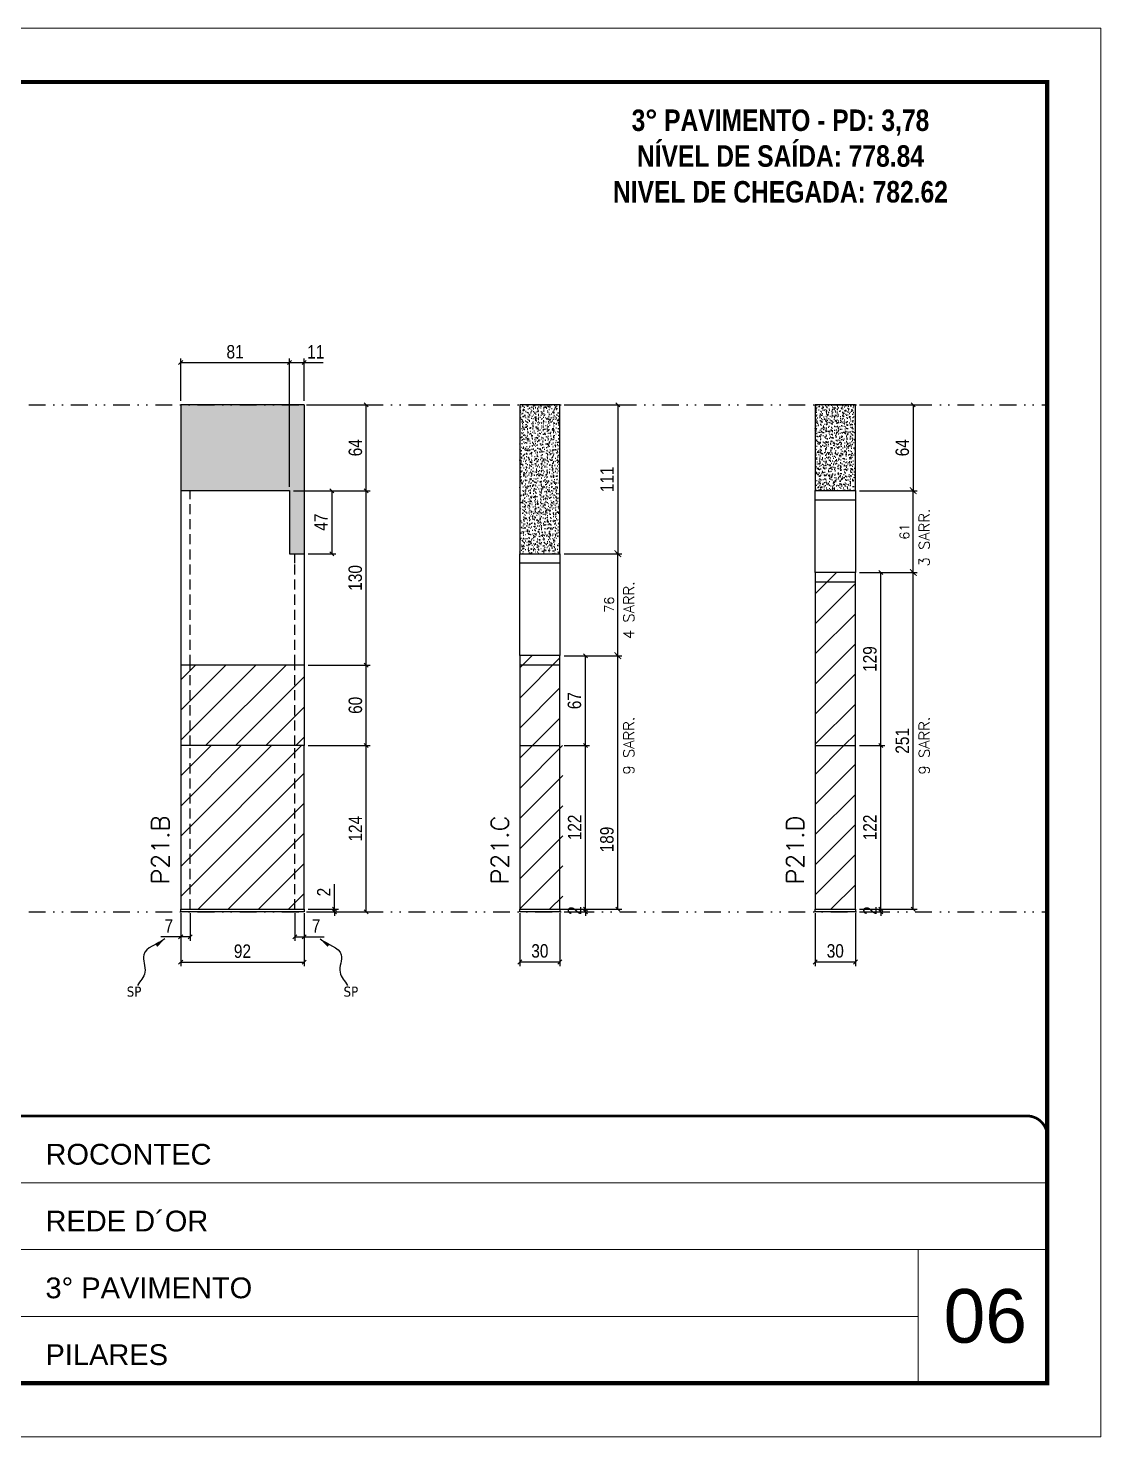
# Model space of a CAD drawing. Extents: x 2949 to 9203, y -16089 to 12527.
# Drawn here: x 5233 to 6033, y 10328 to 11378 of the extents above; entities that cross this region are included whole.
import ezdxf

# ---------------------------------------------------------------- set-up
doc = ezdxf.new("R2010")
doc.units = 0
for name, pattern in [('CONTINUO', [0]), ('DASHED', [0.75, 0.5, -0.25]), ('DIVIDE2', [0.625, 0.25, -0.125, 0, -0.125, 0, -0.125]), ('HIDDEN', [0.375, 0.25, -0.125])]:
    doc.linetypes.add(name, pattern=pattern)
for name, color, linetype, lineweight in [('CARIMBO', 255, 'Continuous', 9), ('Folhas', 255, 'Continuous', 9), ('Hachura', 251, 'Continuous', 9), ('SARRAFO DE PRESSAO', 251, 'DASHED', 9), ('Texto Seção', 7, 'Continuous', 15)]:
    doc.layers.add(name, color=color, linetype=linetype, lineweight=lineweight)
for name, color, linetype in [('COTA', 241, 'Continuous'), ('NOMENCLATURA', 7, 'Continuous'), ('Nível', 160, 'Continuous'), ('Painéis', 200, 'Continuous'), ('SARR_2.2x7', 40, 'Continuous'), ('Sarrafo de Pressão', 42, 'HIDDEN'), ('texto', 7, 'Continuous')]:
    doc.layers.add(name, color=color, linetype=linetype)
doc.styles.add('ARIAL', font='arial.ttf')
doc.styles.add('COTA TECNICA', font='techl___.ttf', dxfattribs={"height": 10})
doc.styles.add('COTA TECNICA-50', font='techl___.ttf', dxfattribs={"height": 10})
doc.styles.add('REGUA-120', font='ROMANS.shx', dxfattribs={"height": 15})
doc.styles.add('ROMANC', font='techb___.ttf', dxfattribs={"height": 2.5})
doc.styles.add('ROMANS', font='romans.shx')
doc.styles.get("Standard").update_dxf_attribs({"font": 'arial.ttf'})
doc.dimstyles.new('COTA PAINEL-50', dxfattribs={"dimtxt": 10, "dimasz": 3, "dimexe": 3, "dimexo": 3, "dimgap": 3, "dimtad": 1, "dimdec": 1, "dimzin": 12, "dimdsep": 46, "dimtxsty": 'COTA TECNICA-50', "dimblk1": 'OBLIQUE', "dimblk2": 'OBLIQUE', "dimsah": 1, "dimcen": 0.9, "dimclrd": 4, "dimclre": 4, "dimclrt": 240, "dimadec": 1, "dimazin": 3, "dimtfac": 1, "dimtdec": 1, "dimtmove": 0, "dimatfit": 3, "dimfxl": 1, "dimtolj": 1, "dimtzin": 12, "dimarcsym": 0})
doc.dimstyles.new('Cota Paínel', dxfattribs={"dimtxt": 7, "dimasz": 5, "dimexe": 3, "dimexo": 3, "dimgap": 3, "dimtad": 1, "dimdec": 1, "dimzin": 12, "dimdsep": 46, "dimtxsty": 'ROMANS', "dimblk": 'ARCHTICK', "dimcen": 0, "dimclrd": 4, "dimclre": 4, "dimclrt": 1, "dimadec": 1, "dimazin": 3, "dimtfac": 1, "dimtdec": 1, "dimtmove": 0, "dimatfit": 3, "dimldrblk": 'OBLIQUE', "dimfxl": 1, "dimtolj": 1, "dimtzin": 12, "dimarcsym": 0})
doc.dimstyles.new('PAINEL', dxfattribs={"dimtxt": 10, "dimasz": 3, "dimexe": 3, "dimexo": 3, "dimgap": 3, "dimtad": 1, "dimdec": 1, "dimzin": 12, "dimdsep": 46, "dimtxsty": 'COTA TECNICA', "dimblk1": 'OBLIQUE', "dimblk2": 'OBLIQUE', "dimsah": 1, "dimcen": 0.9, "dimclrd": 4, "dimclre": 4, "dimclrt": 240, "dimadec": 1, "dimazin": 3, "dimtfac": 1, "dimtdec": 1, "dimtmove": 0, "dimatfit": 3, "dimfxl": 1, "dimtolj": 1, "dimtzin": 12, "dimarcsym": 0})
doc.dimstyles.get("Standard").update_dxf_attribs({"dimtxt": 0.18, "dimasz": 0.18, "dimexe": 0.18, "dimexo": 0.0625, "dimgap": 0.09, "dimtad": 0, "dimtih": 1, "dimtoh": 1, "dimdec": 4, "dimzin": 0, "dimdsep": 46, "dimtxsty": 'Standard', "dimcen": 0.09, "dimadec": 0, "dimazin": 0, "dimtfac": 1, "dimtdec": 4, "dimtofl": 0, "dimtmove": 0, "dimatfit": 3, "dimfxl": 1, "dimtolj": 1, "dimtzin": 0, "dimarcsym": 0})
pattern_1 = [(45, (-126101.967, -22713.47), (-11.2253202, 11.2253202), [])]
pattern_2 = [(45, (-126071.967, -22713.47), (-11.2253202, 11.2253202), [])]

# ---------------------------------------------------------------- blocks, each defined once
blk = doc.blocks.new('9999999999')
at = {"color": 30, "linetype": 'CONTINUO'}
for p, q in [((98564.6, 34379.6), (99584, 34379.6)), ((98564.6, 34329.8), (99488, 34329.8)), ((99584, 34329.8), (99488, 34329.8)), ((99488, 34329.8), (99488, 34230.2)), ((98564.6, 34280), (99488, 34280))]:
    blk.add_line(p, q, dxfattribs=at)
at = {"color": 30, "linetype": 'CONTINUO', "const_width": 2}
blk.add_lwpolyline([(99584, 34230.2), (99584, 34414.4, 0.414214), (99569, 34429.4), (98229, 34429.4, 0.414214), (98214, 34414.4), (98214, 34245.2, 0.414214), (98229, 34230.2), (99584, 34230.2)], format="xyb", dxfattribs=at)
at = {"layer": 'Folhas'}
blk.add_lwpolyline([(98139, 34190.2), (99624, 34190.2), (99624, 35240.2), (98139, 35240.2)], close=True, dxfattribs=at)
at = {"layer": 'Folhas', "color": 30, "const_width": 3}
blk.add_lwpolyline([(98214, 34230.2), (99584, 34230.2), (99584, 35200.2), (98214, 35200.2)], close=True, dxfattribs=at)
at = {"color": 7, "linetype": 'Continuous', "ltscale": 5, "style": 'ARIAL'}
for s, height, p in [('ROCONTEC', 15.48, (98837.7, 34393.1)), ('REDE D´OR', 15.48, (98837.7, 34343.3)), ('3° PAVIMENTO', 15.483, (98837.7, 34293.5)), ('PILARES', 15.48, (98837.7, 34243.7))]:
    blk.add_text(s, height=height, dxfattribs=at).set_placement(p)
blk = doc.blocks.new('_Oblique')
at = {"color": 0, "linetype": 'ByBlock', "lineweight": -2}
blk.add_line((-0.5, -0.5), (0.5, 0.5), dxfattribs=at)
blk = doc.blocks.new('*D164')
at = {"layer": 'COTA', "color": 4, "lineweight": -2, "transparency": 16777216}
for p, q in [((5599.6, 10718.4), (5599.6, 10679.1)), ((5629.6, 10718.4), (5629.6, 10679.1)), ((5599.6, 10682.1), (5629.6, 10682.1))]:
    blk.add_line(p, q, dxfattribs=at)
at = {"layer": 'Defpoints', "color": 0, "transparency": 16777216}
for p in [(5599.6, 10721.4), (5629.6, 10721.4), (5629.6, 10682.1)]:
    blk.add_point(p, dxfattribs=at)
at = {"layer": 'COTA', "color": 4, "lineweight": -2, "transparency": 16777216, "xscale": 3, "yscale": 3, "zscale": 3, "rotation": 180}
blk.add_blockref('_Oblique', (5599.6, 10682.1), dxfattribs=at)
at = {"layer": 'COTA', "color": 4, "lineweight": -2, "transparency": 16777216, "xscale": 3, "yscale": 3, "zscale": 3}
blk.add_blockref('_Oblique', (5629.6, 10682.1), dxfattribs=at)
at = {"layer": 'COTA', "color": 240, "transparency": 16777216, "insert": (5614.6, 10690.3), "char_height": 10, "attachment_point": 5, "style": 'COTA TECNICA'}
blk.add_mtext('\\A1;30', dxfattribs=at)
blk = doc.blocks.new('*D165')
at = {"layer": 'COTA', "color": 4, "lineweight": -2, "transparency": 16777216}
for p, q in [((5632.6, 10721.4), (5651.5, 10721.4)), ((5648.5, 10721.4), (5648.5, 10724.4)), ((5648.5, 10719.4), (5648.5, 10721.4)), ((5632.6, 10719.4), (5651.5, 10719.4)), ((5648.5, 10719.4), (5648.5, 10716.4))]:
    blk.add_line(p, q, dxfattribs=at)
at = {"layer": 'Defpoints', "color": 0, "transparency": 16777216}
for p in [(5629.6, 10721.4), (5648.5, 10721.4), (5629.6, 10719.4)]:
    blk.add_point(p, dxfattribs=at)
at = {"layer": 'COTA', "color": 4, "lineweight": -2, "transparency": 16777216, "xscale": 3, "yscale": 3, "zscale": 3}
for p, rotation in [((5648.5, 10721.4), 270), ((5648.5, 10719.4), 90)]:
    blk.add_blockref('_Oblique', p, dxfattribs=dict(at, rotation=rotation))
at = {"layer": 'COTA', "color": 240, "transparency": 16777216, "insert": (5640.5, 10720.4), "char_height": 10, "attachment_point": 5, "rotation": 90, "style": 'COTA TECNICA-50'}
blk.add_mtext('\\A1;2', dxfattribs=at)
blk = doc.blocks.new('*D195')
at = {"layer": 'COTA', "color": 4, "linetype": 'ByBlock', "lineweight": -2, "transparency": 16777216}
for p, q in [((5632.6, 11097.4), (5675.7, 11097.4)), ((5672.7, 11097.4), (5672.7, 10986.4)), ((5632.6, 10986.4), (5675.7, 10986.4))]:
    blk.add_line(p, q, dxfattribs=at)
at = {"layer": 'Defpoints', "color": 0, "linetype": 'ByBlock', "transparency": 16777216}
for p in [(5629.6, 11097.4), (5629.6, 10986.4), (5672.7, 10986.4)]:
    blk.add_point(p, dxfattribs=at)
at = {"layer": 'COTA', "color": 4, "linetype": 'ByBlock', "lineweight": -2, "transparency": 16777216, "xscale": 3, "yscale": 3, "zscale": 3}
for p, rotation in [((5672.7, 11097.4), 90), ((5672.7, 10986.4), 270)]:
    blk.add_blockref('_Oblique', p, dxfattribs=dict(at, rotation=rotation))
at = {"layer": 'COTA', "color": 240, "linetype": 'ByBlock', "transparency": 16777216, "insert": (5664.6, 11041.9), "char_height": 10, "attachment_point": 5, "rotation": 90, "style": 'COTA TECNICA'}
blk.add_mtext('\\A1;111', dxfattribs=at)
blk = doc.blocks.new('*D196')
at = {"layer": 'COTA', "color": 4, "linetype": 'ByBlock', "lineweight": -2, "transparency": 16777216}
for p, q in [((5632.6, 10910.4), (5675.7, 10910.4)), ((5672.7, 10721.4), (5672.7, 10910.4)), ((5632.6, 10721.4), (5675.7, 10721.4))]:
    blk.add_line(p, q, dxfattribs=at)
at = {"layer": 'Defpoints', "color": 0, "linetype": 'ByBlock', "transparency": 16777216}
for p in [(5629.6, 10910.4), (5672.7, 10910.4), (5629.6, 10721.4)]:
    blk.add_point(p, dxfattribs=at)
at = {"layer": 'COTA', "color": 4, "linetype": 'ByBlock', "lineweight": -2, "transparency": 16777216, "xscale": 3, "yscale": 3, "zscale": 3}
for p, rotation in [((5672.7, 10910.4), 90), ((5672.7, 10721.4), 270)]:
    blk.add_blockref('_Oblique', p, dxfattribs=dict(at, rotation=rotation))
at = {"layer": 'COTA', "color": 240, "linetype": 'ByBlock', "transparency": 16777216, "insert": (5664.6, 10773.4), "char_height": 10, "attachment_point": 5, "rotation": 90, "style": 'COTA TECNICA'}
blk.add_mtext('\\A1;189', dxfattribs=at)
blk = doc.blocks.new('*D173')
at = {"layer": 'COTA', "color": 4, "lineweight": -2, "transparency": 16777216}
for p, q in [((5819.7, 10718.4), (5819.7, 10679.1)), ((5849.7, 10718.4), (5849.7, 10679.1)), ((5819.7, 10682.1), (5849.7, 10682.1))]:
    blk.add_line(p, q, dxfattribs=at)
at = {"layer": 'Defpoints', "color": 0, "transparency": 16777216}
for p in [(5819.7, 10721.4), (5849.7, 10721.4), (5849.7, 10682.1)]:
    blk.add_point(p, dxfattribs=at)
at = {"layer": 'COTA', "color": 4, "lineweight": -2, "transparency": 16777216, "xscale": 3, "yscale": 3, "zscale": 3, "rotation": 180}
blk.add_blockref('_Oblique', (5819.7, 10682.1), dxfattribs=at)
at = {"layer": 'COTA', "color": 4, "lineweight": -2, "transparency": 16777216, "xscale": 3, "yscale": 3, "zscale": 3}
blk.add_blockref('_Oblique', (5849.7, 10682.1), dxfattribs=at)
at = {"layer": 'COTA', "color": 240, "transparency": 16777216, "insert": (5834.7, 10690.3), "char_height": 10, "attachment_point": 5, "style": 'COTA TECNICA'}
blk.add_mtext('\\A1;30', dxfattribs=at)
blk = doc.blocks.new('*D174')
at = {"layer": 'COTA', "color": 4, "lineweight": -2, "transparency": 16777216}
for p, q in [((5852.7, 10721.4), (5871.6, 10721.4)), ((5868.6, 10721.4), (5868.6, 10724.4)), ((5868.6, 10719.4), (5868.6, 10721.4)), ((5852.7, 10719.4), (5871.6, 10719.4)), ((5868.6, 10719.4), (5868.6, 10716.4))]:
    blk.add_line(p, q, dxfattribs=at)
at = {"layer": 'Defpoints', "color": 0, "transparency": 16777216}
for p in [(5849.7, 10721.4), (5868.6, 10721.4), (5849.7, 10719.4)]:
    blk.add_point(p, dxfattribs=at)
at = {"layer": 'COTA', "color": 4, "lineweight": -2, "transparency": 16777216, "xscale": 3, "yscale": 3, "zscale": 3}
for p, rotation in [((5868.6, 10721.4), 270), ((5868.6, 10719.4), 90)]:
    blk.add_blockref('_Oblique', p, dxfattribs=dict(at, rotation=rotation))
at = {"layer": 'COTA', "color": 240, "transparency": 16777216, "insert": (5860.6, 10720.4), "char_height": 10, "attachment_point": 5, "rotation": 90, "style": 'COTA TECNICA-50'}
blk.add_mtext('\\A1;2', dxfattribs=at)
blk = doc.blocks.new('*D198')
at = {"layer": 'COTA', "color": 4, "linetype": 'ByBlock', "lineweight": -2, "transparency": 16777216}
for p, q in [((5852.7, 11097.4), (5895.8, 11097.4)), ((5892.8, 11097.4), (5892.8, 11033.4)), ((5852.7, 11033.4), (5895.8, 11033.4))]:
    blk.add_line(p, q, dxfattribs=at)
at = {"layer": 'Defpoints', "color": 0, "linetype": 'ByBlock', "transparency": 16777216}
for p in [(5849.7, 11097.4), (5849.7, 11033.4), (5892.8, 11033.4)]:
    blk.add_point(p, dxfattribs=at)
at = {"layer": 'COTA', "color": 4, "linetype": 'ByBlock', "lineweight": -2, "transparency": 16777216, "xscale": 3, "yscale": 3, "zscale": 3}
for p, rotation in [((5892.8, 11097.4), 90), ((5892.8, 11033.4), 270)]:
    blk.add_blockref('_Oblique', p, dxfattribs=dict(at, rotation=rotation))
at = {"layer": 'COTA', "color": 240, "linetype": 'ByBlock', "transparency": 16777216, "insert": (5884.7, 11065.4), "char_height": 10, "attachment_point": 5, "rotation": 90, "style": 'COTA TECNICA'}
blk.add_mtext('\\A1;64', dxfattribs=at)
blk = doc.blocks.new('*D199')
at = {"layer": 'COTA', "color": 4, "linetype": 'ByBlock', "lineweight": -2, "transparency": 16777216}
for p, q in [((5852.7, 10972.4), (5895.8, 10972.4)), ((5892.8, 10721.4), (5892.8, 10972.4)), ((5852.7, 10721.4), (5895.8, 10721.4))]:
    blk.add_line(p, q, dxfattribs=at)
at = {"layer": 'Defpoints', "color": 0, "linetype": 'ByBlock', "transparency": 16777216}
for p in [(5849.7, 10972.4), (5892.8, 10972.4), (5849.7, 10721.4)]:
    blk.add_point(p, dxfattribs=at)
at = {"layer": 'COTA', "color": 4, "linetype": 'ByBlock', "lineweight": -2, "transparency": 16777216, "xscale": 3, "yscale": 3, "zscale": 3}
for p, rotation in [((5892.8, 10972.4), 90), ((5892.8, 10721.4), 270)]:
    blk.add_blockref('_Oblique', p, dxfattribs=dict(at, rotation=rotation))
at = {"layer": 'COTA', "color": 240, "linetype": 'ByBlock', "transparency": 16777216, "insert": (5884.7, 10846.9), "char_height": 10, "attachment_point": 5, "rotation": 90, "style": 'COTA TECNICA'}
blk.add_mtext('\\A1;251', dxfattribs=at)
blk = doc.blocks.new('*D175')
at = {"layer": 'COTA', "color": 4, "lineweight": -2, "transparency": 16777216}
for p, q in [((5347, 10718.4), (5347, 10679)), ((5439, 10718.4), (5439, 10679)), ((5347, 10682), (5439, 10682))]:
    blk.add_line(p, q, dxfattribs=at)
at = {"layer": 'Defpoints', "color": 0, "transparency": 16777216}
for p in [(5347, 10721.4), (5439, 10721.4), (5439, 10682)]:
    blk.add_point(p, dxfattribs=at)
at = {"layer": 'COTA', "color": 4, "lineweight": -2, "transparency": 16777216, "xscale": 3, "yscale": 3, "zscale": 3, "rotation": 180}
blk.add_blockref('_Oblique', (5347, 10682), dxfattribs=at)
at = {"layer": 'COTA', "color": 4, "lineweight": -2, "transparency": 16777216, "xscale": 3, "yscale": 3, "zscale": 3}
blk.add_blockref('_Oblique', (5439, 10682), dxfattribs=at)
at = {"layer": 'COTA', "color": 240, "transparency": 16777216, "insert": (5393, 10690.1), "char_height": 10, "attachment_point": 5, "style": 'COTA TECNICA'}
blk.add_mtext('\\A1;92', dxfattribs=at)
blk = doc.blocks.new('*D176')
at = {"layer": 'COTA', "color": 4, "lineweight": -2, "transparency": 16777216}
for p, q in [((5442, 11097.4), (5488.3, 11097.4)), ((5485.3, 11033.4), (5485.3, 11097.4)), ((5431, 11033.4), (5488.3, 11033.4))]:
    blk.add_line(p, q, dxfattribs=at)
at = {"layer": 'Defpoints', "color": 0, "transparency": 16777216}
for p in [(5439, 11097.4), (5485.3, 11097.4), (5428, 11033.4)]:
    blk.add_point(p, dxfattribs=at)
at = {"layer": 'COTA', "color": 4, "lineweight": -2, "transparency": 16777216, "xscale": 3, "yscale": 3, "zscale": 3}
for p, rotation in [((5485.3, 11097.4), 90), ((5485.3, 11033.4), 270)]:
    blk.add_blockref('_Oblique', p, dxfattribs=dict(at, rotation=rotation))
at = {"layer": 'COTA', "color": 240, "transparency": 16777216, "insert": (5477.2, 11065.4), "char_height": 10, "attachment_point": 5, "rotation": 90, "style": 'COTA TECNICA'}
blk.add_mtext('\\A1;64', dxfattribs=at)
blk = doc.blocks.new('*D177')
at = {"layer": 'COTA', "color": 4, "lineweight": -2, "transparency": 16777216}
for p, q in [((5347, 10716.4), (5347, 10697.9)), ((5354, 10718.4), (5354, 10697.9)), ((5347, 10700.9), (5332.3, 10700.9)), ((5354, 10700.9), (5347, 10700.9))]:
    blk.add_line(p, q, dxfattribs=at)
at = {"layer": 'Defpoints', "color": 0, "transparency": 16777216}
for p in [(5354, 10721.4), (5347, 10719.4), (5347, 10700.9)]:
    blk.add_point(p, dxfattribs=at)
at = {"layer": 'COTA', "color": 4, "lineweight": -2, "transparency": 16777216, "xscale": 3, "yscale": 3, "zscale": 3, "rotation": 180}
blk.add_blockref('_Oblique', (5347, 10700.9), dxfattribs=at)
at = {"layer": 'COTA', "color": 4, "lineweight": -2, "transparency": 16777216, "xscale": 3, "yscale": 3, "zscale": 3}
blk.add_blockref('_Oblique', (5354, 10700.9), dxfattribs=at)
at = {"layer": 'COTA', "color": 240, "transparency": 16777216, "insert": (5338.2, 10709), "char_height": 10, "attachment_point": 5, "style": 'COTA TECNICA-50'}
blk.add_mtext('\\A1;7', dxfattribs=at)
blk = doc.blocks.new('*D178')
at = {"layer": 'COTA', "color": 4, "lineweight": -2, "transparency": 16777216}
for p, q in [((5432, 10718.4), (5432, 10697.9)), ((5439, 10716.4), (5439, 10697.9)), ((5432, 10700.9), (5439, 10700.9)), ((5439, 10700.9), (5453.8, 10700.9))]:
    blk.add_line(p, q, dxfattribs=at)
at = {"layer": 'Defpoints', "color": 0, "transparency": 16777216}
for p in [(5432, 10721.4), (5439, 10719.4), (5439, 10700.9)]:
    blk.add_point(p, dxfattribs=at)
at = {"layer": 'COTA', "color": 4, "lineweight": -2, "transparency": 16777216, "xscale": 3, "yscale": 3, "zscale": 3, "rotation": 180}
blk.add_blockref('_Oblique', (5432, 10700.9), dxfattribs=at)
at = {"layer": 'COTA', "color": 4, "lineweight": -2, "transparency": 16777216, "xscale": 3, "yscale": 3, "zscale": 3}
blk.add_blockref('_Oblique', (5439, 10700.9), dxfattribs=at)
at = {"layer": 'COTA', "color": 240, "transparency": 16777216, "insert": (5447.9, 10709), "char_height": 10, "attachment_point": 5, "style": 'COTA TECNICA-50'}
blk.add_mtext('\\A1;7', dxfattribs=at)
blk = doc.blocks.new('*D179')
at = {"layer": 'COTA', "color": 4, "lineweight": -2, "transparency": 16777216}
for p, q in [((5442, 10843.4), (5488.3, 10843.4)), ((5485.3, 10719.4), (5485.3, 10843.4)), ((5442, 10719.4), (5488.3, 10719.4))]:
    blk.add_line(p, q, dxfattribs=at)
at = {"layer": 'Defpoints', "color": 0, "transparency": 16777216}
for p in [(5439, 10843.4), (5485.3, 10843.4), (5439, 10719.4)]:
    blk.add_point(p, dxfattribs=at)
at = {"layer": 'COTA', "color": 4, "lineweight": -2, "transparency": 16777216, "xscale": 3, "yscale": 3, "zscale": 3}
for p, rotation in [((5485.3, 10843.4), 90), ((5485.3, 10719.4), 270)]:
    blk.add_blockref('_Oblique', p, dxfattribs=dict(at, rotation=rotation))
at = {"layer": 'COTA', "color": 240, "transparency": 16777216, "insert": (5477.2, 10781.4), "char_height": 10, "attachment_point": 5, "rotation": 90, "style": 'COTA TECNICA-50'}
blk.add_mtext('\\A1;124', dxfattribs=at)
blk = doc.blocks.new('*D180')
at = {"layer": 'COTA', "color": 4, "lineweight": -2, "transparency": 16777216}
for p, q in [((5461.6, 10721.4), (5461.6, 10740.2)), ((5442, 10721.4), (5464.6, 10721.4)), ((5461.6, 10719.4), (5461.6, 10721.4)), ((5442, 10719.4), (5464.6, 10719.4)), ((5461.6, 10719.4), (5461.6, 10716.4))]:
    blk.add_line(p, q, dxfattribs=at)
at = {"layer": 'Defpoints', "color": 0, "transparency": 16777216}
for p in [(5439, 10721.4), (5439, 10719.4), (5461.6, 10719.4)]:
    blk.add_point(p, dxfattribs=at)
at = {"layer": 'COTA', "color": 4, "lineweight": -2, "transparency": 16777216, "xscale": 3, "yscale": 3, "zscale": 3}
for p, rotation in [((5461.6, 10721.4), 270), ((5461.6, 10719.4), 90)]:
    blk.add_blockref('_Oblique', p, dxfattribs=dict(at, rotation=rotation))
at = {"layer": 'COTA', "color": 240, "transparency": 16777216, "insert": (5453.6, 10734.2), "char_height": 10, "attachment_point": 5, "rotation": 90, "style": 'COTA TECNICA-50'}
blk.add_mtext('\\A1;2', dxfattribs=at)
blk = doc.blocks.new('*D200')
at = {"layer": 'COTA', "color": 4, "linetype": 'ByBlock', "lineweight": -2, "transparency": 16777216}
for p, q in [((5442, 10903.4), (5488.3, 10903.4)), ((5485.3, 10843.4), (5485.3, 10903.4)), ((5442, 10843.4), (5488.3, 10843.4))]:
    blk.add_line(p, q, dxfattribs=at)
at = {"layer": 'Defpoints', "color": 0, "linetype": 'ByBlock', "transparency": 16777216}
for p in [(5439, 10903.4), (5485.3, 10903.4), (5439, 10843.4)]:
    blk.add_point(p, dxfattribs=at)
at = {"layer": 'COTA', "color": 4, "linetype": 'ByBlock', "lineweight": -2, "transparency": 16777216, "xscale": 3, "yscale": 3, "zscale": 3}
for p, rotation in [((5485.3, 10903.4), 90), ((5485.3, 10843.4), 270)]:
    blk.add_blockref('_Oblique', p, dxfattribs=dict(at, rotation=rotation))
at = {"layer": 'COTA', "color": 240, "linetype": 'ByBlock', "transparency": 16777216, "insert": (5477.2, 10873.4), "char_height": 10, "attachment_point": 5, "rotation": 90, "style": 'COTA TECNICA'}
blk.add_mtext('\\A1;60', dxfattribs=at)
blk = doc.blocks.new('*D190')
at = {"layer": 'COTA', "color": 4, "linetype": 'ByBlock', "lineweight": -2, "transparency": 16777216}
for p, q in [((5632.6, 10843.4), (5651.5, 10843.4)), ((5648.5, 10721.4), (5648.5, 10843.4)), ((5602.6, 10721.4), (5651.5, 10721.4))]:
    blk.add_line(p, q, dxfattribs=at)
at = {"layer": 'Defpoints', "color": 0, "linetype": 'ByBlock', "transparency": 16777216}
for p in [(5629.6, 10843.4), (5648.5, 10843.4), (5599.6, 10721.4)]:
    blk.add_point(p, dxfattribs=at)
at = {"layer": 'COTA', "color": 4, "linetype": 'ByBlock', "lineweight": -2, "transparency": 16777216, "xscale": 3, "yscale": 3, "zscale": 3}
for p, rotation in [((5648.5, 10843.4), 90), ((5648.5, 10721.4), 270)]:
    blk.add_blockref('_Oblique', p, dxfattribs=dict(at, rotation=rotation))
at = {"layer": 'COTA', "color": 240, "linetype": 'ByBlock', "transparency": 16777216, "insert": (5640.5, 10782.4), "char_height": 10, "attachment_point": 5, "rotation": 90, "style": 'COTA TECNICA'}
blk.add_mtext('\\A1;122', dxfattribs=at)
blk = doc.blocks.new('*D191')
at = {"layer": 'COTA', "color": 4, "linetype": 'ByBlock', "lineweight": -2, "transparency": 16777216}
for p, q in [((5632.6, 10910.4), (5651.5, 10910.4)), ((5648.5, 10843.4), (5648.5, 10910.4)), ((5632.6, 10843.4), (5651.5, 10843.4))]:
    blk.add_line(p, q, dxfattribs=at)
at = {"layer": 'Defpoints', "color": 0, "linetype": 'ByBlock', "transparency": 16777216}
for p in [(5629.6, 10910.4), (5648.5, 10910.4), (5629.6, 10843.4)]:
    blk.add_point(p, dxfattribs=at)
at = {"layer": 'COTA', "color": 4, "linetype": 'ByBlock', "lineweight": -2, "transparency": 16777216, "xscale": 3, "yscale": 3, "zscale": 3}
for p, rotation in [((5648.5, 10910.4), 90), ((5648.5, 10843.4), 270)]:
    blk.add_blockref('_Oblique', p, dxfattribs=dict(at, rotation=rotation))
at = {"layer": 'COTA', "color": 240, "linetype": 'ByBlock', "transparency": 16777216, "insert": (5640.4, 10876.9), "char_height": 10, "attachment_point": 5, "rotation": 90, "style": 'COTA TECNICA'}
blk.add_mtext('\\A1;67', dxfattribs=at)
blk = doc.blocks.new('*D192')
at = {"layer": 'COTA', "color": 4, "linetype": 'ByBlock', "lineweight": -2, "transparency": 16777216}
for p, q in [((5852.7, 10843.4), (5871.6, 10843.4)), ((5868.6, 10721.4), (5868.6, 10843.4)), ((5852.7, 10721.4), (5871.6, 10721.4))]:
    blk.add_line(p, q, dxfattribs=at)
at = {"layer": 'Defpoints', "color": 0, "linetype": 'ByBlock', "transparency": 16777216}
for p in [(5849.7, 10843.4), (5868.6, 10843.4), (5849.7, 10721.4)]:
    blk.add_point(p, dxfattribs=at)
at = {"layer": 'COTA', "color": 4, "linetype": 'ByBlock', "lineweight": -2, "transparency": 16777216, "xscale": 3, "yscale": 3, "zscale": 3}
for p, rotation in [((5868.6, 10843.4), 90), ((5868.6, 10721.4), 270)]:
    blk.add_blockref('_Oblique', p, dxfattribs=dict(at, rotation=rotation))
at = {"layer": 'COTA', "color": 240, "linetype": 'ByBlock', "transparency": 16777216, "insert": (5860.5, 10782.4), "char_height": 10, "attachment_point": 5, "rotation": 90, "style": 'COTA TECNICA'}
blk.add_mtext('\\A1;122', dxfattribs=at)
blk = doc.blocks.new('*D193')
at = {"layer": 'COTA', "color": 4, "linetype": 'ByBlock', "lineweight": -2, "transparency": 16777216}
for p, q in [((5852.7, 10972.4), (5871.6, 10972.4)), ((5868.6, 10843.4), (5868.6, 10972.4)), ((5852.7, 10843.4), (5871.6, 10843.4))]:
    blk.add_line(p, q, dxfattribs=at)
at = {"layer": 'Defpoints', "color": 0, "linetype": 'ByBlock', "transparency": 16777216}
for p in [(5849.7, 10972.4), (5868.6, 10972.4), (5849.7, 10843.4)]:
    blk.add_point(p, dxfattribs=at)
at = {"layer": 'COTA', "color": 4, "linetype": 'ByBlock', "lineweight": -2, "transparency": 16777216, "xscale": 3, "yscale": 3, "zscale": 3}
for p, rotation in [((5868.6, 10972.4), 90), ((5868.6, 10843.4), 270)]:
    blk.add_blockref('_Oblique', p, dxfattribs=dict(at, rotation=rotation))
at = {"layer": 'COTA', "color": 240, "linetype": 'ByBlock', "transparency": 16777216, "insert": (5860.5, 10907.9), "char_height": 10, "attachment_point": 5, "rotation": 90, "style": 'COTA TECNICA'}
blk.add_mtext('\\A1;129', dxfattribs=at)
blk = doc.blocks.new('_ArchTick')
at = {"color": 0, "linetype": 'ByBlock', "const_width": 0.15}
blk.add_lwpolyline([(-0.5, -0.5), (0.5, 0.5)], dxfattribs=at)
blk = doc.blocks.new('*D189')
at = {"layer": 'COTA', "color": 4, "lineweight": -2, "transparency": 16777216}
for p, q in [((5852.7, 11033.4), (5895.8, 11033.4)), ((5892.8, 10972.4), (5892.8, 11033.4)), ((5852.7, 10972.4), (5895.8, 10972.4))]:
    blk.add_line(p, q, dxfattribs=at)
at = {"layer": 'Defpoints', "color": 0, "transparency": 16777216}
for p in [(5849.7, 11033.4), (5892.8, 11033.4), (5849.7, 10972.4)]:
    blk.add_point(p, dxfattribs=at)
at = {"layer": 'COTA', "color": 4, "lineweight": -2, "transparency": 16777216, "xscale": 5, "yscale": 5, "zscale": 5}
for p, rotation in [((5892.8, 11033.4), 90), ((5892.8, 10972.4), 270)]:
    blk.add_blockref('_ArchTick', p, dxfattribs=dict(at, rotation=rotation))
at = {"layer": 'COTA', "color": 1, "transparency": 16777216, "insert": (5886.3, 11002.9), "char_height": 7, "attachment_point": 5, "rotation": 90, "style": 'ROMANS'}
blk.add_mtext('\\A1;61', dxfattribs=at)
blk = doc.blocks.new('*D2454')
at = {"layer": 'COTA', "color": 4, "lineweight": -2, "transparency": 16777216}
for p, q in [((5431, 11033.4), (5462.7, 11033.4)), ((5459.7, 11033.4), (5459.7, 10986.4)), ((5442, 10986.4), (5462.7, 10986.4))]:
    blk.add_line(p, q, dxfattribs=at)
at = {"layer": 'Defpoints', "color": 0, "transparency": 16777216}
for p in [(5428, 11033.4), (5439, 10986.4), (5459.7, 10986.4)]:
    blk.add_point(p, dxfattribs=at)
at = {"layer": 'COTA', "color": 4, "lineweight": -2, "transparency": 16777216, "xscale": 3, "yscale": 3, "zscale": 3}
for p, rotation in [((5459.7, 11033.4), 90), ((5459.7, 10986.4), 270)]:
    blk.add_blockref('_Oblique', p, dxfattribs=dict(at, rotation=rotation))
at = {"layer": 'COTA', "color": 240, "transparency": 16777216, "insert": (5451.6, 11009.9), "char_height": 10, "attachment_point": 5, "rotation": 90, "style": 'COTA TECNICA-50'}
blk.add_mtext('\\A1;47', dxfattribs=at)
blk = doc.blocks.new('*D2455')
at = {"layer": 'COTA', "color": 4, "lineweight": -2, "transparency": 16777216}
for p, q in [((5428, 11036.4), (5428, 11131.9)), ((5439, 11100.4), (5439, 11131.9)), ((5428, 11128.9), (5439, 11128.9)), ((5439, 11128.9), (5453.1, 11128.9))]:
    blk.add_line(p, q, dxfattribs=at)
at = {"layer": 'Defpoints', "color": 0, "transparency": 16777216}
for p in [(5439, 11128.9), (5439, 11097.4), (5428, 11033.4)]:
    blk.add_point(p, dxfattribs=at)
at = {"layer": 'COTA', "color": 4, "lineweight": -2, "transparency": 16777216, "xscale": 3, "yscale": 3, "zscale": 3, "rotation": 180}
blk.add_blockref('_Oblique', (5428, 11128.9), dxfattribs=at)
at = {"layer": 'COTA', "color": 4, "lineweight": -2, "transparency": 16777216, "xscale": 3, "yscale": 3, "zscale": 3}
blk.add_blockref('_Oblique', (5439, 11128.9), dxfattribs=at)
at = {"layer": 'COTA', "color": 240, "transparency": 16777216, "insert": (5447.6, 11136.9), "char_height": 10, "attachment_point": 5, "style": 'COTA TECNICA-50'}
blk.add_mtext('\\A1;11', dxfattribs=at)
blk = doc.blocks.new('*D2502')
at = {"layer": 'COTA', "color": 4, "lineweight": -2, "transparency": 16777216}
for p, q in [((5347, 11100.4), (5347, 11131.9)), ((5428, 11036.4), (5428, 11131.9)), ((5347, 11128.9), (5428, 11128.9))]:
    blk.add_line(p, q, dxfattribs=at)
at = {"layer": 'Defpoints', "color": 0, "transparency": 16777216}
for p in [(5428, 11128.9), (5347, 11097.4), (5428, 11033.4)]:
    blk.add_point(p, dxfattribs=at)
at = {"layer": 'COTA', "color": 4, "lineweight": -2, "transparency": 16777216, "xscale": 3, "yscale": 3, "zscale": 3, "rotation": 180}
blk.add_blockref('_Oblique', (5347, 11128.9), dxfattribs=at)
at = {"layer": 'COTA', "color": 4, "lineweight": -2, "transparency": 16777216, "xscale": 3, "yscale": 3, "zscale": 3}
blk.add_blockref('_Oblique', (5428, 11128.9), dxfattribs=at)
at = {"layer": 'COTA', "color": 240, "transparency": 16777216, "insert": (5387.5, 11136.9), "char_height": 10, "attachment_point": 5, "style": 'COTA TECNICA-50'}
blk.add_mtext('\\A1;81', dxfattribs=at)
blk = doc.blocks.new('*D2569')
at = {"layer": 'COTA', "color": 4, "lineweight": -2, "transparency": 16777216}
for p, q in [((5632.6, 10986.4), (5675.7, 10986.4)), ((5672.7, 10910.4), (5672.7, 10986.4)), ((5632.6, 10910.4), (5675.7, 10910.4))]:
    blk.add_line(p, q, dxfattribs=at)
at = {"layer": 'Defpoints', "color": 0, "transparency": 16777216}
for p in [(5629.6, 10986.4), (5672.7, 10986.4), (5629.6, 10910.4)]:
    blk.add_point(p, dxfattribs=at)
at = {"layer": 'COTA', "color": 4, "lineweight": -2, "transparency": 16777216, "xscale": 5, "yscale": 5, "zscale": 5}
for p, rotation in [((5672.7, 10986.4), 90), ((5672.7, 10910.4), 270)]:
    blk.add_blockref('_ArchTick', p, dxfattribs=dict(at, rotation=rotation))
at = {"layer": 'COTA', "color": 1, "transparency": 16777216, "insert": (5666.2, 10948.4), "char_height": 7, "attachment_point": 5, "rotation": 90, "style": 'ROMANS'}
blk.add_mtext('\\A1;76', dxfattribs=at)
blk = doc.blocks.new('*D2570')
at = {"layer": 'COTA', "color": 4, "lineweight": -2, "transparency": 16777216}
for p, q in [((5431, 11033.4), (5488.3, 11033.4)), ((5485.3, 10903.4), (5485.3, 11033.4)), ((5442, 10903.4), (5488.3, 10903.4))]:
    blk.add_line(p, q, dxfattribs=at)
at = {"layer": 'Defpoints', "color": 0, "transparency": 16777216}
for p in [(5428, 11033.4), (5485.3, 11033.4), (5439, 10903.4)]:
    blk.add_point(p, dxfattribs=at)
at = {"layer": 'COTA', "color": 4, "lineweight": -2, "transparency": 16777216, "xscale": 3, "yscale": 3, "zscale": 3}
for p, rotation in [((5485.3, 11033.4), 90), ((5485.3, 10903.4), 270)]:
    blk.add_blockref('_Oblique', p, dxfattribs=dict(at, rotation=rotation))
at = {"layer": 'COTA', "color": 240, "transparency": 16777216, "insert": (5477.1, 10968.4), "char_height": 10, "attachment_point": 5, "rotation": 90, "style": 'COTA TECNICA-50'}
blk.add_mtext('\\A1;130', dxfattribs=at)

msp = doc.modelspace()

# ---------------------------------------------------------------- hatches: boundary and pattern name
at = {"layer": 'COTA', "linetype": 'ByBlock'}
h = msp.add_hatch(dxfattribs=at)
h.set_pattern_fill('AR-CONC', color=256, scale=0.03)
h.paths.add_polyline_path([(5439.04, 11097.44), (5347.04, 11097.44), (5347.04, 11033.44), (5428.04, 11033.44), (5428.04, 10986.44), (5439.04, 10986.44)])
h = msp.add_hatch(dxfattribs=at)
h.set_pattern_fill('AR-CONC', color=256, scale=0.03)
h.set_pattern_definition([(50, (-126101.9665, -22634.4705), (5.46554007, -0.47817257), [0.5715, -6.2865]), (355, (-126101.9665, -22634.4705), (-1.05730264, 5.73170536), [0.4572, -5.02921753]), (100.4514447, (-126101.511, -22634.5104), (4.40823741, 5.25353256), [0.48570026, -5.34270734]), (46.1842, (-126101.9665, -22632.9465), (8.13237123, -1.26126984), [0.85725, -9.42975]), (96.6355576, (-126101.289, -22633.052), (7.122124, 7.42278374), [0.7285507, -8.01406824]), (351.184151, (-126101.9665, -22632.9465), (7.122124, 7.42278374), [0.685799, -7.54379196]), (21, (-126101.2045, -22633.3275), (4.54843174, -3.06795595), [0.5715, -6.2865]), (326, (-126101.2045, -22633.3275), (1.85406085, 5.52563898), [0.4572, -5.0292]), (71.451445, (-126100.8255, -22633.583), (6.40249258, 2.45768307), [0.48570026, -5.34269813]), (37.5, (-126101.9665, -22634.4705), (0.092658098, 2.536651166), [0, -4.96824, 0, -5.1054, 0, -5.04825]), (7.5, (-126101.9665, -22634.4705), (2.004589875, 3.005417245), [0, -2.91084, 0, -4.85394, 0, -1.92405]), (327.5, (-126103.6658, -22634.4705), (4.067717855, -0.17186232), [0, -1.905, 0, -5.9436, 0, -7.8867]), (317.5, (-126104.4278, -22634.4705), (4.44387544, 0.76279473), [0, -2.4765, 0, -3.94716, 0, -5.6007])])
h.paths.add_polyline_path([(5629.61, 11097.44), (5599.61, 11097.44), (5599.61, 10986.44), (5629.61, 10986.44)])
h = msp.add_hatch(dxfattribs=at)
h.set_pattern_fill('AR-CONC', color=256, scale=0.03)
h.set_pattern_definition([(50, (-126071.9665, -22692.4705), (5.46554007, -0.47817257), [0.5715, -6.2865]), (355, (-126071.9665, -22692.4705), (-1.05730264, 5.73170536), [0.4572, -5.02921753]), (100.4514447, (-126071.511, -22692.5104), (4.40823741, 5.25353256), [0.48570026, -5.34270734]), (46.1842, (-126071.9665, -22690.9465), (8.13237123, -1.26126984), [0.85725, -9.42975]), (96.6355576, (-126071.289, -22691.052), (7.122124, 7.42278374), [0.7285507, -8.01406824]), (351.184151, (-126071.9665, -22690.9465), (7.122124, 7.42278374), [0.685799, -7.54379196]), (21, (-126071.2045, -22691.3275), (4.54843174, -3.06795595), [0.5715, -6.2865]), (326, (-126071.2045, -22691.3275), (1.85406085, 5.52563898), [0.4572, -5.0292]), (71.451445, (-126070.8255, -22691.583), (6.40249258, 2.45768307), [0.48570026, -5.34269813]), (37.5, (-126071.9665, -22692.4705), (0.092658098, 2.536651166), [0, -4.96824, 0, -5.1054, 0, -5.04825]), (7.5, (-126071.9665, -22692.4705), (2.004589875, 3.005417245), [0, -2.91084, 0, -4.85394, 0, -1.92405]), (327.5, (-126073.6658, -22692.4705), (4.067717855, -0.17186232), [0, -1.905, 0, -5.9436, 0, -7.8867]), (317.5, (-126074.4278, -22692.4705), (4.44387544, 0.76279473), [0, -2.4765, 0, -3.94716, 0, -5.6007])])
h.paths.add_polyline_path([(5849.69, 11097.44), (5819.69, 11097.44), (5819.69, 11033.44), (5849.69, 11033.44)])
at = {"layer": 'Hachura', "linetype": 'ByBlock'}
h = msp.add_hatch(dxfattribs=at)
h.set_pattern_fill('ANSI31', color=256, scale=5)
h.set_pattern_definition(pattern_2)
h.paths.add_polyline_path([(5849.69, 10963.44), (5849.69, 10972.44), (5819.69, 10972.44), (5819.69, 10963.44), (5819.69, 10843.44), (5849.69, 10843.44)])
h = msp.add_hatch(dxfattribs=at)
h.set_pattern_fill('ANSI31', color=256, scale=5)
h.set_pattern_definition(pattern_1)
h.paths.add_polyline_path([(5599.61, 10910.44), (5599.61, 10901.44), (5599.61, 10843.44), (5629.61, 10843.44), (5629.61, 10901.44), (5629.61, 10910.44)])
h = msp.add_hatch(dxfattribs=at)
h.set_pattern_fill('ANSI31', color=256, scale=5)
h.paths.add_polyline_path([(5347.04, 10903.44), (5347.04, 10843.44), (5439.04, 10843.44), (5439.04, 10903.44)])
h = msp.add_hatch(dxfattribs=at)
h.set_pattern_fill('ANSI31', color=256, scale=5)
h.set_pattern_definition(pattern_2)
h.paths.add_polyline_path([(5439.04, 10843.44), (5347.04, 10843.44), (5347.04, 10721.44), (5439.04, 10721.44)])
h = msp.add_hatch(dxfattribs=at)
h.set_pattern_fill('ANSI31', color=256, scale=5)
h.set_pattern_definition(pattern_1)
h.paths.add_polyline_path([(5631.61, 10843.44), (5599.61, 10843.44), (5599.61, 10721.44), (5631.61, 10721.44)])
h = msp.add_hatch(dxfattribs=at)
h.set_pattern_fill('ANSI31', color=256, scale=5)
h.set_pattern_definition(pattern_2)
h.paths.add_polyline_path([(5849.69, 10843.44), (5819.69, 10843.44), (5819.69, 10721.44), (5849.69, 10721.44)])

# ---------------------------------------------------------------- linework, layer by layer
at = {"layer": 'COTA', "linetype": 'ByBlock'}
msp.add_line((5439.04, 11097.44), (5439.04, 10986.44), dxfattribs=at)
msp.add_lwpolyline([(5439.04, 11097.44), (5347.04, 11097.44), (5347.04, 11033.44), (5428.04, 11033.44)], dxfattribs=at)
for points in [[(5599.61, 10986.44), (5629.61, 10986.44), (5629.61, 11097.44), (5599.61, 11097.44)], [(5819.69, 11033.44), (5849.69, 11033.44), (5849.69, 11097.44), (5819.69, 11097.44)]]:
    msp.add_lwpolyline(points, close=True, dxfattribs=at)
at = {"layer": 'Nível', "color": 4, "linetype": 'DIVIDE2', "ltscale": 50}
for p, q in [((4982.19, 11097.44), (5992.53, 11097.44)), ((4982.19, 10719.44), (5992.53, 10719.44))]:
    msp.add_line(p, q, dxfattribs=at)
at = {"layer": 'Painéis'}
for p, q in [((5347.04, 11033.44), (5347.04, 10843.44)), ((5347.04, 11033.44), (5428.04, 11033.44)), ((5428.04, 11033.44), (5428.04, 10986.44)), ((5428.04, 10986.44), (5439.04, 10986.44)), ((5439.04, 10986.44), (5439.04, 10843.44)), ((5629.61, 10910.44), (5599.61, 10910.44)), ((5599.61, 10910.44), (5599.61, 10901.44)), ((5629.61, 10901.44), (5629.61, 10910.44)), ((5439.04, 10903.44), (5347.04, 10903.44)), ((5439.04, 10843.44), (5347.04, 10843.44)), ((5347.04, 10843.44), (5347.04, 10721.44)), ((5439.04, 10721.44), (5439.04, 10843.44)), ((5599.61, 10843.44), (5629.61, 10843.44)), ((5819.69, 10843.44), (5849.69, 10843.44)), ((5347.04, 10721.44), (5439.04, 10721.44))]:
    msp.add_line(p, q, dxfattribs=at)
for points in [[(5819.69, 11033.44), (5849.69, 11033.44), (5849.69, 10972.44), (5819.69, 10972.44)], [(5599.61, 10986.44), (5629.61, 10986.44), (5629.61, 10910.44), (5599.61, 10910.44)], [(5347.04, 10721.44), (5439.04, 10721.44), (5439.04, 10719.44), (5347.04, 10719.44)], [(5599.61, 10721.44), (5629.61, 10721.44), (5629.61, 10719.44), (5599.61, 10719.44)], [(5819.69, 10721.44), (5849.69, 10721.44), (5849.69, 10719.44), (5819.69, 10719.44)]]:
    msp.add_lwpolyline(points, close=True, dxfattribs=at)
for points in [[(5849.69, 10963.44), (5849.69, 10972.44), (5819.69, 10972.44), (5819.69, 10963.44)], [(5819.69, 10963.44), (5819.69, 10721.44), (5849.69, 10721.44), (5849.69, 10963.44)], [(5599.61, 10901.44), (5599.61, 10721.44), (5629.61, 10721.44), (5629.61, 10901.44)]]:
    msp.add_lwpolyline(points, dxfattribs=at)
at = {"layer": 'SARR_2.2x7'}
for p, q in [((5849.69, 11026.44), (5819.69, 11026.44)), ((5629.61, 10979.44), (5599.61, 10979.44)), ((5819.69, 10965.44), (5849.69, 10965.44)), ((5629.61, 10903.44), (5599.61, 10903.44))]:
    msp.add_line(p, q, dxfattribs=at)
at = {"layer": 'Sarrafo de Pressão', "ltscale": 30}
for p, q in [((5354.04, 10903.44), (5354.04, 11033.44)), ((5432.04, 10979.44), (5432.04, 10986.44)), ((5432.04, 10903.44), (5432.04, 10986.44)), ((5354.04, 10843.44), (5354.04, 10903.44)), ((5432.04, 10843.44), (5432.04, 10903.44)), ((5354.04, 10721.44), (5354.04, 10843.44)), ((5432.04, 10721.44), (5432.04, 10843.44))]:
    msp.add_line(p, q, dxfattribs=at)

# ---------------------------------------------------------------- block references
at = {"layer": 'SARRAFO DE PRESSAO', "color": 6, "linetype": 'ByBlock'}
msp.add_blockref('9999999999', (-93591.44, -23862.05), dxfattribs=at)

# ---------------------------------------------------------------- texts
at = {"layer": 'CARIMBO', "style": 'ARIAL'}
msp.add_text('06', height=40, dxfattribs=at).set_placement((5915.39, 10398.3))
at = {"layer": 'NOMENCLATURA', "color": 2, "insert": (5793.86, 11344.22), "char_height": 16, "attachment_point": 2, "style": 'ROMANC'}
msp.add_mtext_dynamic_manual_height_columns('\\P3° PAVIMENTO - PD: 3,78\\PNÍVEL DE SAÍDA: 778.84\\PNIVEL DE CHEGADA: 782.62', width=300.2766, gutter_width=1, heights=[0], dxfattribs=at)
at = {"layer": 'texto', "color": 0, "char_height": 7.5, "attachment_point": 5}
for insert in [(5312.27, 10659.95), (5473.82, 10659.95)]:
    msp.add_mtext('{\\fTahoma|b0|i0|c0|p34;\\C4;SP}', dxfattribs=dict(at, insert=insert))
at = {"layer": 'Texto Seção', "linetype": 'Continuous', "style": 'ROMANS'}
for s, p in [('3 SARR.', (5904.95, 10976.89)), ('4 SARR.', (5684.88, 10922.7)), ('9 SARR.', (5684.88, 10821.81)), ('9 SARR.', (5904.95, 10821.81))]:
    msp.add_text(s, height=8, rotation=90, dxfattribs=at).set_placement(p)
at = {"layer": 'Texto Seção', "char_height": 13, "width": 285.3299, "attachment_point": 7, "rotation": 90, "style": 'REGUA-120'}
for s, insert in [('P21.B', (5338.38, 10739.91)), ('P21.C', (5591.28, 10739.91)), ('P21.D', (5811.36, 10739.91))]:
    msp.add_mtext(s, dxfattribs=dict(at, insert=insert))

# ---------------------------------------------------------------- dimensions: what is measured, and where the dimension line sits
at = {"layer": 'COTA'}
for base, p1, p2, picture, middle in [((5428.04, 11128.85), (5347.04, 11097.44), (5428.04, 11033.44), '*D2502', (5387.54, 11136.95)), ((5439.04, 11128.85), (5428.04, 11033.44), (5439.04, 11097.44), '*D2455', (5447.59, 11136.91)), ((5439.04, 10700.93), (5432.04, 10721.44), (5439.04, 10719.44), '*D178', (5447.91, 10709.01))]:
    dim = msp.add_linear_dim(base=base, p1=p1, p2=p2, dimstyle='COTA PAINEL-50', dxfattribs=at)
    dim.commit()
    dim.dimension.update_dxf_attribs({"geometry": picture, "text_midpoint": middle})
dim = msp.add_linear_dim(base=(5485.28, 11097.44), p1=(5428.04, 11033.44), p2=(5439.04, 11097.44), angle=90, dimstyle='PAINEL', override={"dimarcsym": 2}, dxfattribs=at)
dim.commit()
dim.dimension.update_dxf_attribs({"geometry": '*D176', "text_midpoint": (5485.28, 11065.44), "dimtype": 160})
at = {"layer": 'COTA', "linetype": 'ByBlock'}
for base, p1, p2, picture, middle in [((5672.7, 10986.44), (5629.61, 11097.44), (5629.61, 10986.44), '*D195', (5664.64, 11041.94)), ((5892.77, 11033.44), (5849.69, 11097.44), (5849.69, 11033.44), '*D198', (5884.67, 11065.44)), ((5892.77, 10972.44), (5849.69, 10721.44), (5849.69, 10972.44), '*D199', (5884.66, 10846.94)), ((5485.28, 10903.44), (5439.04, 10843.44), (5439.04, 10903.44), '*D200', (5477.18, 10873.44)), ((5648.52, 10843.44), (5599.61, 10721.44), (5629.61, 10843.44), '*D190', (5640.46, 10782.44)), ((5868.59, 10843.44), (5849.69, 10721.44), (5849.69, 10843.44), '*D192', (5860.53, 10782.44))]:
    dim = msp.add_linear_dim(base=base, p1=p1, p2=p2, angle=90, dimstyle='PAINEL', dxfattribs=at)
    dim.commit()
    dim.dimension.update_dxf_attribs({"geometry": picture, "text_midpoint": middle})
at = {"layer": 'COTA'}
for base, p1, p2, angle, dimstyle, picture, middle in [((5892.77, 11033.44), (5849.69, 10972.44), (5849.69, 11033.44), 90, 'Cota Paínel', '*D189', (5886.27, 11002.94)), ((5459.68, 10986.44), (5428.04, 11033.44), (5439.04, 10986.44), 90, 'COTA PAINEL-50', '*D2454', (5451.61, 11009.94)), ((5485.28, 11033.44), (5439.04, 10903.44), (5428.04, 11033.44), 90, 'COTA PAINEL-50', '*D2570', (5477.06, 10968.44)), ((5672.7, 10986.44), (5629.61, 10910.44), (5629.61, 10986.44), 90, 'Cota Paínel', '*D2569', (5666.2, 10948.44)), ((5485.28, 10843.44), (5439.04, 10719.44), (5439.04, 10843.44), 90, 'COTA PAINEL-50', '*D179', (5477.21, 10781.44)), ((5347.04, 10700.93), (5354.04, 10721.44), (5347.04, 10719.44), 180, 'COTA PAINEL-50', '*D177', (5338.18, 10709.01))]:
    dim = msp.add_linear_dim(base=base, p1=p1, p2=p2, angle=angle, dimstyle=dimstyle, dxfattribs=at)
    dim.commit()
    dim.dimension.update_dxf_attribs({"geometry": picture, "text_midpoint": middle})
at = {"layer": 'COTA', "linetype": 'ByBlock'}
for base, p1, p2, picture, middle in [((5868.59, 10972.44), (5849.69, 10843.44), (5849.69, 10972.44), '*D193', (5860.51, 10907.94)), ((5648.52, 10910.44), (5629.61, 10843.44), (5629.61, 10910.44), '*D191', (5640.42, 10876.94))]:
    dim = msp.add_linear_dim(base=base, p1=p1, p2=p2, angle=90, dimstyle='PAINEL', override={"dimtmove": 1}, dxfattribs=at)
    dim.commit()
    dim.dimension.update_dxf_attribs({"geometry": picture, "text_midpoint": middle})
dim = msp.add_linear_dim(base=(5672.7, 10910.44), p1=(5629.61, 10721.44), p2=(5629.61, 10910.44), angle=90, dimstyle='PAINEL', dxfattribs=at)
dim.commit()
dim.dimension.update_dxf_attribs({"geometry": '*D196', "text_midpoint": (5672.7, 10773.44), "dimtype": 160})
at = {"layer": 'COTA'}
for base, p1, p2, picture, middle in [((5461.57, 10719.44), (5439.04, 10721.44), (5439.04, 10719.44), '*D180', (5461.57, 10734.19)), ((5648.52, 10721.44), (5629.61, 10719.44), (5629.61, 10721.44), '*D165', (5648.52, 10720.44)), ((5868.59, 10721.44), (5849.69, 10719.44), (5849.69, 10721.44), '*D174', (5868.59, 10720.44))]:
    dim = msp.add_linear_dim(base=base, p1=p1, p2=p2, angle=90, dimstyle='COTA PAINEL-50', dxfattribs=at)
    dim.commit()
    dim.dimension.update_dxf_attribs({"geometry": picture, "text_midpoint": middle, "dimtype": 160})
for base, p1, p2, picture, middle in [((5439.04, 10681.99), (5347.04, 10721.44), (5439.04, 10721.44), '*D175', (5393.04, 10690.08)), ((5629.61, 10682.1), (5599.61, 10721.44), (5629.61, 10721.44), '*D164', (5614.61, 10690.32)), ((5849.69, 10682.1), (5819.69, 10721.44), (5849.69, 10721.44), '*D173', (5834.69, 10690.32))]:
    dim = msp.add_linear_dim(base=base, p1=p1, p2=p2, dimstyle='PAINEL', override={"dimarcsym": 2}, dxfattribs=at)
    dim.commit()
    dim.dimension.update_dxf_attribs({"geometry": picture, "text_midpoint": middle})

# ---------------------------------------------------------------- leaders
at = {"layer": 'COTA', "path_type": 1}
for points in [[(5335.21, 10699.26), (5319.43, 10687.43), (5320.35, 10674.42), (5314.8, 10664.64)], [(5450.87, 10699.26), (5466.66, 10687.43), (5465.73, 10674.42), (5471.28, 10664.64)]]:
    msp.add_leader(points, dimstyle='Standard', override={"dimasz": 8}, dxfattribs=at)

doc.saveas('drawing.dxf')
